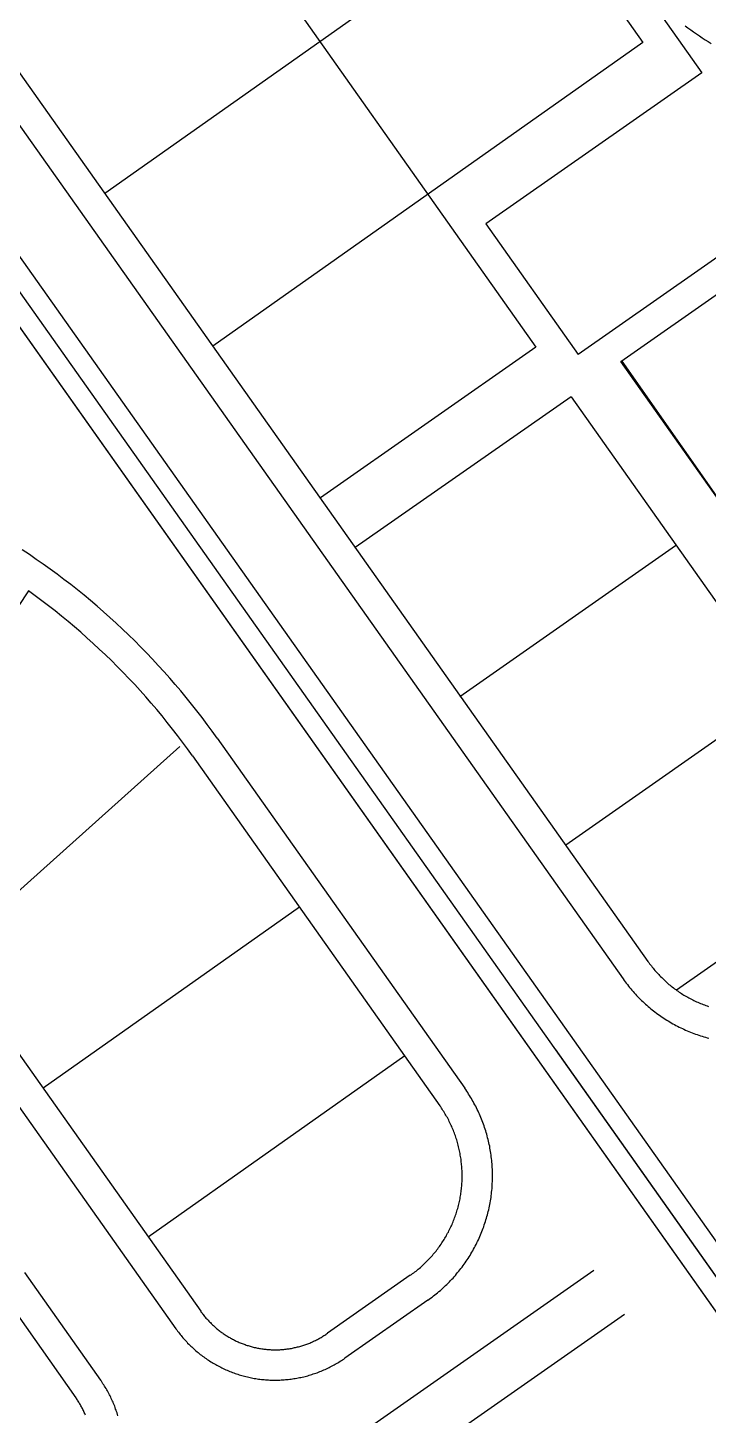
# Model space of a CAD drawing. Header units: metres. Extents: x 680594 to 684853, y 828874 to 830078.
# Drawn here: x 681066.7 to 681133.9, y 829441 to 829578 of the extents above; entities that cross this region are included whole.
import ezdxf

# ---------------------------------------------------------------- set-up
doc = ezdxf.new("R2010")
doc.units = ezdxf.units.M
doc.layers.add('PLOT_LINES', color=7, linetype='Continuous')

msp = doc.modelspace()

# ---------------------------------------------------------------- linework, layer by layer
at = {"layer": 'PLOT_LINES'}
for points in [[(681053.07, 829686.95), (681133.21, 829573.58)], [(680973.08, 829679.7), (681295.94, 829222.96)], [(680973.12, 829679.66), (681295.94, 829222.96)], [(680981.8, 829670.84), (681297.52, 829224.19)], [(681074.17, 829651.9), (681127.41, 829576.58)], [(681009.06, 829648.73), (681125.45, 829484.07)], [(681002.86, 829644.53), (681299.21, 829225.27)], [(681052.88, 829636.99), (681116.84, 829546.49)], [(681031.58, 829622.07), (681127.9, 829485.81)], [(681195.62, 829597.99), (681121.03, 829545.76)], [(681197.34, 829595.53), (681125.22, 829545.03)], [(681116.75, 829591.67), (681074.29, 829561.65)], [(681131.58, 829578.23), (681131.85, 829578.02), (681132.13, 829577.82), (681132.41, 829577.62), (681132.69, 829577.42), (681132.98, 829577.23), (681133.27, 829577.03), (681133.56, 829576.85), (681133.85, 829576.66), (681134.14, 829576.48)], [(681127.41, 829576.58), (681084.95, 829546.57)], [(681133.21, 829573.58), (681111.91, 829558.67)], [(681111.91, 829558.67), (681121.03, 829545.76)], [(681116.84, 829546.49), (681095.57, 829531.6)], [(681125.21, 829545.06), (681161.01, 829494.41)], [(681160.91, 829494.31), (681125.35, 829545.1)], [(681120.31, 829541.59), (681099.01, 829526.68)], [(681120.31, 829541.59), (681156.09, 829490.96)], [(681085.38, 829507.85), (681084.89, 829508.54), (681084.39, 829509.21), (681083.88, 829509.89), (681083.37, 829510.55), (681082.85, 829511.21), (681082.32, 829511.87), (681081.78, 829512.52), (681081.24, 829513.16), (681080.69, 829513.8), (681080.13, 829514.42), (681079.56, 829515.05), (681078.99, 829515.66), (681078.41, 829516.27), (681077.82, 829516.87), (681077.23, 829517.47), (681076.62, 829518.06), (681076.02, 829518.64), (681075.4, 829519.21), (681074.78, 829519.78), (681074.15, 829520.34), (681073.52, 829520.89), (681072.87, 829521.44), (681072.23, 829521.98), (681071.57, 829522.51), (681070.91, 829523.03), (681070.25, 829523.54), (681069.57, 829524.05), (681068.9, 829524.55), (681068.21, 829525.04), (681067.52, 829525.52), (681066.83, 829525.99), (681066.13, 829526.46)], [(681130.63, 829526.85), (681109.33, 829511.94)], [(681066.74, 829522.4), (681049.62, 829496.51)], [(681082.93, 829506.12), (681082.45, 829506.79), (681081.96, 829507.45), (681081.46, 829508.11), (681080.96, 829508.76), (681080.45, 829509.41), (681079.93, 829510.05), (681079.41, 829510.68), (681078.87, 829511.31), (681078.33, 829511.93), (681077.78, 829512.55), (681077.23, 829513.16), (681076.66, 829513.76), (681076.09, 829514.35), (681075.51, 829514.94), (681074.93, 829515.52), (681074.34, 829516.09), (681073.74, 829516.66), (681073.14, 829517.22), (681072.52, 829517.77), (681071.91, 829518.32), (681071.28, 829518.86), (681070.65, 829519.39), (681070.01, 829519.91), (681069.37, 829520.42), (681068.72, 829520.93), (681068.07, 829521.43), (681067.4, 829521.92), (681066.74, 829522.4)], [(681141.09, 829512.2), (681119.79, 829497.28)], [(681081.7, 829507.05), (681058.63, 829486.35)], [(681085.38, 829507.85), (681109.81, 829473.29)], [(681082.93, 829506.12), (681107.36, 829471.55)], [(681151.48, 829497.5), (681130.73, 829482.97)], [(681093.5, 829491.17), (681068.18, 829473.27)], [(681056.33, 829490.05), (681083.75, 829451.25)], [(681055.16, 829486.49), (681081.3, 829449.52)], [(681127.9, 829485.81), (681127.98, 829485.69), (681128.07, 829485.58), (681128.15, 829485.47), (681128.24, 829485.36), (681128.32, 829485.25), (681128.41, 829485.14), (681128.5, 829485.03), (681128.59, 829484.92), (681128.68, 829484.82), (681128.78, 829484.71), (681128.87, 829484.61), (681128.97, 829484.5), (681129.06, 829484.4), (681129.16, 829484.3), (681129.26, 829484.2), (681129.36, 829484.11), (681129.46, 829484.01), (681129.56, 829483.91), (681129.67, 829483.82), (681129.77, 829483.72), (681129.88, 829483.63), (681129.98, 829483.54), (681130.09, 829483.45), (681130.2, 829483.36), (681130.31, 829483.28), (681130.42, 829483.19), (681130.53, 829483.11), (681130.65, 829483.02), (681130.76, 829482.94), (681130.88, 829482.86), (681130.99, 829482.78), (681131.11, 829482.7), (681131.23, 829482.63), (681131.35, 829482.55), (681131.46, 829482.48), (681131.59, 829482.41), (681131.71, 829482.34), (681131.83, 829482.27), (681131.95, 829482.2), (681132.07, 829482.13), (681132.2, 829482.07), (681132.32, 829482), (681132.45, 829481.94), (681132.58, 829481.88), (681132.7, 829481.82), (681132.83, 829481.77), (681132.96, 829481.71), (681133.09, 829481.65), (681133.22, 829481.6), (681133.35, 829481.55), (681133.48, 829481.5), (681133.61, 829481.45), (681133.74, 829481.4), (681133.88, 829481.36)], [(681125.45, 829484.07), (681125.55, 829483.93), (681125.66, 829483.79), (681125.76, 829483.65), (681125.87, 829483.51), (681125.98, 829483.37), (681126.09, 829483.24), (681126.2, 829483.1), (681126.31, 829482.97), (681126.43, 829482.84), (681126.54, 829482.71), (681126.66, 829482.58), (681126.78, 829482.45), (681126.9, 829482.32), (681127.03, 829482.19), (681127.15, 829482.07), (681127.27, 829481.95), (681127.4, 829481.83), (681127.53, 829481.71), (681127.66, 829481.59), (681127.79, 829481.47), (681127.92, 829481.36), (681128.06, 829481.24), (681128.19, 829481.13), (681128.33, 829481.02), (681128.46, 829480.91), (681128.6, 829480.81), (681128.74, 829480.7), (681128.88, 829480.6), (681129.03, 829480.49), (681129.17, 829480.39), (681129.32, 829480.3), (681129.46, 829480.2), (681129.61, 829480.1), (681129.76, 829480.01), (681129.91, 829479.92), (681130.06, 829479.83), (681130.21, 829479.74), (681130.36, 829479.65), (681130.51, 829479.57), (681130.67, 829479.48), (681130.82, 829479.4), (681130.98, 829479.32), (681131.14, 829479.25), (681131.3, 829479.17), (681131.45, 829479.1), (681131.61, 829479.02), (681131.77, 829478.95), (681131.94, 829478.88), (681132.1, 829478.82), (681132.26, 829478.75), (681132.43, 829478.69), (681132.59, 829478.63), (681132.75, 829478.57), (681132.92, 829478.51), (681133.09, 829478.46), (681133.25, 829478.41), (681133.42, 829478.36), (681133.59, 829478.31), (681133.76, 829478.26), (681133.93, 829478.21)], [(681118.73, 829477.12), (681297.52, 829224.19)], [(681103.89, 829476.47), (681078.57, 829458.57)], [(681106.16, 829452.34), (681106.31, 829452.44), (681106.45, 829452.54), (681106.59, 829452.65), (681106.73, 829452.76), (681106.87, 829452.86), (681107, 829452.97), (681107.14, 829453.08), (681107.27, 829453.2), (681107.41, 829453.31), (681107.54, 829453.43), (681107.67, 829453.54), (681107.8, 829453.66), (681107.92, 829453.78), (681108.05, 829453.9), (681108.17, 829454.03), (681108.3, 829454.15), (681108.42, 829454.28), (681108.54, 829454.4), (681108.66, 829454.53), (681108.77, 829454.66), (681108.89, 829454.79), (681109, 829454.93), (681109.11, 829455.06), (681109.23, 829455.2), (681109.33, 829455.33), (681109.44, 829455.47), (681109.55, 829455.61), (681109.65, 829455.75), (681109.76, 829455.89), (681109.86, 829456.04), (681109.96, 829456.18), (681110.05, 829456.33), (681110.15, 829456.47), (681110.24, 829456.62), (681110.34, 829456.77), (681110.43, 829456.92), (681110.52, 829457.07), (681110.6, 829457.22), (681110.69, 829457.37), (681110.77, 829457.53), (681110.86, 829457.68), (681110.94, 829457.84), (681111.01, 829457.99), (681111.09, 829458.15), (681111.17, 829458.31), (681111.24, 829458.47), (681111.31, 829458.63), (681111.38, 829458.79), (681111.45, 829458.95), (681111.51, 829459.11), (681111.57, 829459.28), (681111.64, 829459.44), (681111.69, 829459.6), (681111.75, 829459.77), (681111.81, 829459.94), (681111.86, 829460.1), (681111.91, 829460.27), (681111.96, 829460.44), (681112.01, 829460.61), (681112.06, 829460.77), (681112.1, 829460.94), (681112.14, 829461.11), (681112.18, 829461.28), (681112.22, 829461.45), (681112.26, 829461.63), (681112.29, 829461.8), (681112.32, 829461.97), (681112.35, 829462.14), (681112.38, 829462.31), (681112.41, 829462.49), (681112.43, 829462.66), (681112.45, 829462.83), (681112.47, 829463.01), (681112.49, 829463.18), (681112.51, 829463.36), (681112.52, 829463.53), (681112.53, 829463.71), (681112.54, 829463.88), (681112.55, 829464.06), (681112.56, 829464.23), (681112.56, 829464.41), (681112.56, 829464.58), (681112.56, 829464.76), (681112.56, 829464.93), (681112.55, 829465.11), (681112.55, 829465.28), (681112.54, 829465.46), (681112.53, 829465.63), (681112.51, 829465.8), (681112.5, 829465.98), (681112.48, 829466.15), (681112.46, 829466.33), (681112.44, 829466.5), (681112.42, 829466.67), (681112.4, 829466.85), (681112.37, 829467.02), (681112.34, 829467.19), (681112.31, 829467.37), (681112.28, 829467.54), (681112.24, 829467.71), (681112.2, 829467.88), (681112.17, 829468.05), (681112.12, 829468.22), (681112.08, 829468.39), (681112.04, 829468.56), (681111.99, 829468.73), (681111.94, 829468.9), (681111.89, 829469.06), (681111.84, 829469.23), (681111.78, 829469.4), (681111.73, 829469.56), (681111.67, 829469.73), (681111.61, 829469.89), (681111.54, 829470.06), (681111.48, 829470.22), (681111.41, 829470.38), (681111.35, 829470.54), (681111.28, 829470.7), (681111.2, 829470.86), (681111.13, 829471.02), (681111.05, 829471.18), (681110.98, 829471.34), (681110.9, 829471.49), (681110.82, 829471.65), (681110.73, 829471.8), (681110.65, 829471.95), (681110.56, 829472.11), (681110.48, 829472.26), (681110.39, 829472.41), (681110.29, 829472.56), (681110.2, 829472.7), (681110.11, 829472.85), (681110.01, 829473), (681109.91, 829473.14), (681109.81, 829473.29)], [(681104.44, 829454.8), (681104.56, 829454.88), (681104.67, 829454.96), (681104.78, 829455.04), (681104.9, 829455.13), (681105.01, 829455.22), (681105.11, 829455.3), (681105.22, 829455.39), (681105.33, 829455.48), (681105.44, 829455.57), (681105.54, 829455.67), (681105.65, 829455.76), (681105.75, 829455.85), (681105.85, 829455.95), (681105.95, 829456.05), (681106.05, 829456.15), (681106.15, 829456.25), (681106.25, 829456.35), (681106.34, 829456.45), (681106.44, 829456.55), (681106.53, 829456.66), (681106.62, 829456.76), (681106.71, 829456.87), (681106.8, 829456.97), (681106.89, 829457.08), (681106.98, 829457.19), (681107.07, 829457.3), (681107.15, 829457.41), (681107.23, 829457.53), (681107.32, 829457.64), (681107.4, 829457.75), (681107.48, 829457.87), (681107.56, 829457.99), (681107.63, 829458.1), (681107.71, 829458.22), (681107.78, 829458.34), (681107.85, 829458.46), (681107.93, 829458.58), (681108, 829458.7), (681108.06, 829458.82), (681108.13, 829458.95), (681108.2, 829459.07), (681108.26, 829459.19), (681108.32, 829459.32), (681108.38, 829459.45), (681108.44, 829459.57), (681108.5, 829459.7), (681108.56, 829459.83), (681108.61, 829459.96), (681108.67, 829460.09), (681108.72, 829460.22), (681108.77, 829460.35), (681108.82, 829460.48), (681108.87, 829460.61), (681108.91, 829460.74), (681108.96, 829460.87), (681109, 829461.01), (681109.04, 829461.14), (681109.08, 829461.27), (681109.12, 829461.41), (681109.16, 829461.54), (681109.19, 829461.68), (681109.23, 829461.82), (681109.26, 829461.95), (681109.29, 829462.09), (681109.32, 829462.23), (681109.35, 829462.36), (681109.37, 829462.5), (681109.4, 829462.64), (681109.42, 829462.78), (681109.44, 829462.92), (681109.46, 829463.05), (681109.48, 829463.19), (681109.49, 829463.33), (681109.51, 829463.47), (681109.52, 829463.61), (681109.53, 829463.75), (681109.54, 829463.89), (681109.55, 829464.03), (681109.55, 829464.17), (681109.56, 829464.31), (681109.56, 829464.45), (681109.56, 829464.59), (681109.56, 829464.73), (681109.56, 829464.87), (681109.55, 829465.01), (681109.55, 829465.15), (681109.54, 829465.29), (681109.53, 829465.43), (681109.52, 829465.57), (681109.51, 829465.71), (681109.5, 829465.85), (681109.48, 829465.99), (681109.47, 829466.13), (681109.45, 829466.27), (681109.43, 829466.4), (681109.41, 829466.54), (681109.38, 829466.68), (681109.36, 829466.82), (681109.33, 829466.96), (681109.31, 829467.09), (681109.28, 829467.23), (681109.24, 829467.37), (681109.21, 829467.5), (681109.18, 829467.64), (681109.14, 829467.77), (681109.1, 829467.91), (681109.06, 829468.04), (681109.02, 829468.18), (681108.98, 829468.31), (681108.94, 829468.44), (681108.89, 829468.58), (681108.85, 829468.71), (681108.8, 829468.84), (681108.75, 829468.97), (681108.7, 829469.1), (681108.64, 829469.23), (681108.59, 829469.36), (681108.53, 829469.49), (681108.48, 829469.61), (681108.42, 829469.74), (681108.36, 829469.87), (681108.29, 829469.99), (681108.23, 829470.12), (681108.17, 829470.24), (681108.1, 829470.37), (681108.03, 829470.49), (681107.96, 829470.61), (681107.89, 829470.73), (681107.82, 829470.85), (681107.75, 829470.97), (681107.67, 829471.09), (681107.6, 829471.21), (681107.52, 829471.32), (681107.44, 829471.44), (681107.36, 829471.55)], [(681122.55, 829455.27), (680954.06, 829337.29)], [(681066.36, 829455.06), (681073.87, 829444.44)], [(681104.44, 829454.8), (681096.26, 829449.07)], [(681063.91, 829453.32), (681071.42, 829442.71)], [(681106.16, 829452.34), (681097.98, 829446.61)], [(681125.6, 829450.94), (680957.09, 829332.95)], [(681083.75, 829451.25), (681083.81, 829451.16), (681083.88, 829451.08), (681083.94, 829450.99), (681084, 829450.91), (681084.07, 829450.83), (681084.13, 829450.74), (681084.2, 829450.66), (681084.27, 829450.58), (681084.34, 829450.5), (681084.41, 829450.43), (681084.48, 829450.35), (681084.55, 829450.27), (681084.62, 829450.19), (681084.7, 829450.12), (681084.77, 829450.04), (681084.85, 829449.97), (681084.92, 829449.9), (681085, 829449.83), (681085.08, 829449.76), (681085.16, 829449.69), (681085.23, 829449.62), (681085.31, 829449.55), (681085.4, 829449.48), (681085.48, 829449.42), (681085.56, 829449.35), (681085.64, 829449.29), (681085.73, 829449.22), (681085.81, 829449.16), (681085.9, 829449.1), (681085.98, 829449.04), (681086.07, 829448.98), (681086.16, 829448.92), (681086.25, 829448.86), (681086.34, 829448.81), (681086.42, 829448.75), (681086.52, 829448.7), (681086.61, 829448.64), (681086.7, 829448.59), (681086.79, 829448.54), (681086.88, 829448.49), (681086.98, 829448.44), (681087.07, 829448.4), (681087.16, 829448.35), (681087.26, 829448.3), (681087.35, 829448.26), (681087.45, 829448.22), (681087.55, 829448.17), (681087.64, 829448.13), (681087.74, 829448.09), (681087.84, 829448.05), (681087.94, 829448.02), (681088.03, 829447.98), (681088.13, 829447.95), (681088.23, 829447.91), (681088.33, 829447.88), (681088.43, 829447.85), (681088.53, 829447.82), (681088.64, 829447.79), (681088.74, 829447.76), (681088.84, 829447.73), (681088.94, 829447.71), (681089.04, 829447.68), (681089.15, 829447.66), (681089.25, 829447.63), (681089.35, 829447.61), (681089.45, 829447.59), (681089.56, 829447.58), (681089.66, 829447.56), (681089.77, 829447.54), (681089.87, 829447.53), (681089.97, 829447.51), (681090.08, 829447.5), (681090.18, 829447.49), (681090.29, 829447.48), (681090.39, 829447.47), (681090.5, 829447.46), (681090.6, 829447.46), (681090.71, 829447.45), (681090.81, 829447.45), (681090.92, 829447.44), (681091.02, 829447.44), (681091.13, 829447.44), (681091.23, 829447.44), (681091.34, 829447.45), (681091.44, 829447.45), (681091.55, 829447.45), (681091.65, 829447.46), (681091.76, 829447.47), (681091.86, 829447.47), (681091.97, 829447.48), (681092.07, 829447.49), (681092.18, 829447.51), (681092.28, 829447.52), (681092.39, 829447.53), (681092.49, 829447.55), (681092.59, 829447.57), (681092.7, 829447.58), (681092.8, 829447.6), (681092.9, 829447.62), (681093.01, 829447.65), (681093.11, 829447.67), (681093.21, 829447.69), (681093.31, 829447.72), (681093.42, 829447.74), (681093.52, 829447.77), (681093.62, 829447.8), (681093.72, 829447.83), (681093.82, 829447.86), (681093.92, 829447.9), (681094.02, 829447.93), (681094.12, 829447.96), (681094.22, 829448), (681094.32, 829448.04), (681094.42, 829448.07), (681094.51, 829448.11), (681094.61, 829448.15), (681094.71, 829448.2), (681094.8, 829448.24), (681094.9, 829448.28), (681094.99, 829448.33), (681095.09, 829448.37), (681095.18, 829448.42), (681095.28, 829448.47), (681095.37, 829448.52), (681095.46, 829448.57), (681095.55, 829448.62), (681095.64, 829448.67), (681095.73, 829448.73), (681095.82, 829448.78), (681095.91, 829448.84), (681096, 829448.89), (681096.09, 829448.95), (681096.18, 829449.01), (681096.26, 829449.07)], [(681081.3, 829449.52), (681081.38, 829449.4), (681081.47, 829449.29), (681081.55, 829449.18), (681081.64, 829449.06), (681081.72, 829448.95), (681081.81, 829448.85), (681081.9, 829448.74), (681081.99, 829448.63), (681082.08, 829448.52), (681082.18, 829448.42), (681082.27, 829448.32), (681082.37, 829448.21), (681082.46, 829448.11), (681082.56, 829448.01), (681082.66, 829447.91), (681082.76, 829447.81), (681082.86, 829447.72), (681082.96, 829447.62), (681083.07, 829447.53), (681083.17, 829447.43), (681083.28, 829447.34), (681083.39, 829447.25), (681083.49, 829447.16), (681083.6, 829447.07), (681083.71, 829446.99), (681083.82, 829446.9), (681083.94, 829446.82), (681084.05, 829446.73), (681084.16, 829446.65), (681084.28, 829446.57), (681084.39, 829446.49), (681084.51, 829446.41), (681084.63, 829446.34), (681084.75, 829446.26), (681084.87, 829446.19), (681084.99, 829446.12), (681085.11, 829446.05), (681085.23, 829445.98), (681085.35, 829445.91), (681085.48, 829445.84), (681085.6, 829445.78), (681085.73, 829445.71), (681085.85, 829445.65), (681085.98, 829445.59), (681086.1, 829445.53), (681086.23, 829445.47), (681086.36, 829445.42), (681086.49, 829445.36), (681086.62, 829445.31), (681086.75, 829445.26), (681086.88, 829445.21), (681087.01, 829445.16), (681087.15, 829445.11), (681087.28, 829445.07), (681087.41, 829445.02), (681087.54, 829444.98), (681087.68, 829444.94), (681087.81, 829444.9), (681087.95, 829444.86), (681088.08, 829444.83), (681088.22, 829444.79), (681088.36, 829444.76), (681088.49, 829444.73), (681088.63, 829444.7), (681088.77, 829444.67), (681088.91, 829444.64), (681089.04, 829444.62), (681089.18, 829444.6), (681089.32, 829444.57), (681089.46, 829444.55), (681089.6, 829444.54), (681089.74, 829444.52), (681089.88, 829444.5), (681090.02, 829444.49), (681090.16, 829444.48), (681090.3, 829444.47), (681090.44, 829444.46), (681090.58, 829444.45), (681090.72, 829444.45), (681090.86, 829444.44), (681091, 829444.44), (681091.14, 829444.44), (681091.28, 829444.44), (681091.42, 829444.45), (681091.56, 829444.45), (681091.7, 829444.46), (681091.84, 829444.46), (681091.98, 829444.47), (681092.12, 829444.49), (681092.26, 829444.5), (681092.4, 829444.51), (681092.54, 829444.53), (681092.68, 829444.55), (681092.81, 829444.56), (681092.95, 829444.59), (681093.09, 829444.61), (681093.23, 829444.63), (681093.37, 829444.66), (681093.51, 829444.69), (681093.64, 829444.71), (681093.78, 829444.74), (681093.92, 829444.78), (681094.05, 829444.81), (681094.19, 829444.85), (681094.32, 829444.88), (681094.46, 829444.92), (681094.59, 829444.96), (681094.73, 829445), (681094.86, 829445.05), (681094.99, 829445.09), (681095.13, 829445.14), (681095.26, 829445.18), (681095.39, 829445.23), (681095.52, 829445.29), (681095.65, 829445.34), (681095.78, 829445.39), (681095.91, 829445.45), (681096.04, 829445.5), (681096.16, 829445.56), (681096.29, 829445.62), (681096.42, 829445.68), (681096.54, 829445.75), (681096.67, 829445.81), (681096.79, 829445.88), (681096.91, 829445.94), (681097.04, 829446.01), (681097.16, 829446.08), (681097.28, 829446.15), (681097.4, 829446.23), (681097.52, 829446.3), (681097.64, 829446.38), (681097.75, 829446.45), (681097.87, 829446.53), (681097.98, 829446.61)], [(681075.57, 829440.93), (681075.53, 829441.06), (681075.49, 829441.2), (681075.45, 829441.33), (681075.4, 829441.46), (681075.35, 829441.59), (681075.31, 829441.73), (681075.26, 829441.86), (681075.2, 829441.99), (681075.15, 829442.12), (681075.1, 829442.25), (681075.04, 829442.37), (681074.98, 829442.5), (681074.92, 829442.63), (681074.86, 829442.75), (681074.8, 829442.88), (681074.74, 829443), (681074.67, 829443.13), (681074.61, 829443.25), (681074.54, 829443.38), (681074.47, 829443.5), (681074.4, 829443.62), (681074.33, 829443.74), (681074.26, 829443.86), (681074.18, 829443.98), (681074.1, 829444.09), (681074.03, 829444.21), (681073.95, 829444.33), (681073.87, 829444.44)], [(681072.38, 829440.97), (681072.34, 829441.06), (681072.3, 829441.16), (681072.25, 829441.25), (681072.21, 829441.35), (681072.17, 829441.44), (681072.12, 829441.54), (681072.07, 829441.63), (681072.02, 829441.73), (681071.97, 829441.82), (681071.92, 829441.91), (681071.87, 829442), (681071.82, 829442.09), (681071.76, 829442.18), (681071.71, 829442.27), (681071.65, 829442.36), (681071.6, 829442.45), (681071.54, 829442.54), (681071.48, 829442.62), (681071.42, 829442.71)]]:
    msp.add_lwpolyline(points, dxfattribs=at)

doc.saveas('drawing.dxf')
